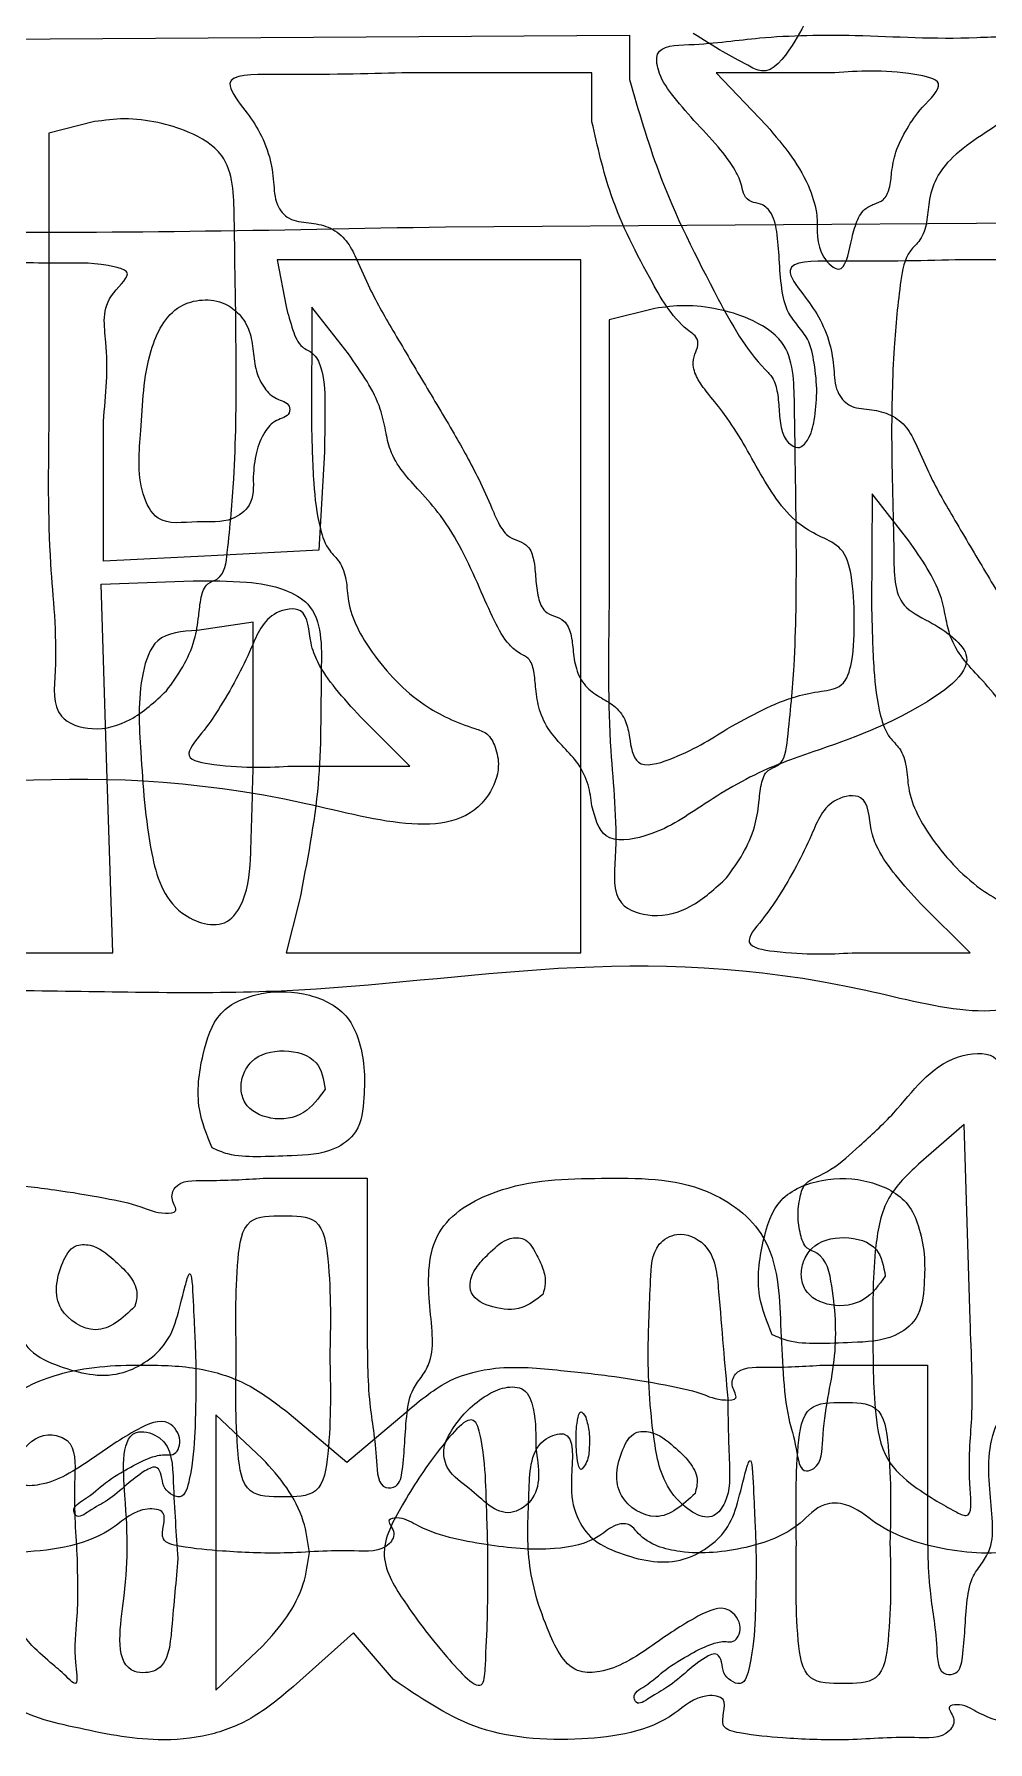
# Model space of a CAD drawing. Extents: x 0.12 to 3.45, y 0.56 to 2.39.
# Drawn here: x 0.6489 to 0.8187, y 1.0151 to 1.319 of the extents above; entities that cross this region are included whole.
import ezdxf

# ---------------------------------------------------------------- set-up
doc = ezdxf.new("R2010")
doc.units = 0
doc.layers.get('0').update_dxf_attribs({"linetype": 'CONTINUOUS'})

msp = doc.modelspace()

# ---------------------------------------------------------------- linework, layer by layer
at = {"color": 7}
for p, q in [((0.622423, 1.317948), (0.754878, 1.31882)), ((0.754878, 1.31882), (0.754878, 1.310917)), ((0.748215, 1.31208), (0.714365, 1.31208)), ((0.748215, 1.303368), (0.748215, 1.31208)), ((0.791441, 1.31208), (0.770301, 1.31208)), ((0.770301, 1.31208), (0.779258, 1.302731)), ((0.65969, 1.303401), (0.651548, 1.301358)), ((0.651548, 1.301358), (0.651548, 1.250608)), ((0.798447, 1.288747), (0.798447, 1.288747)), ((0.722124, 1.284714), (0.854579, 1.285586)), ((0.719212, 1.278846), (0.692174, 1.278846)), ((0.692174, 1.278846), (0.693767, 1.270513)), ((0.74625, 1.278846), (0.719212, 1.278846)), ((0.74625, 1.21718), (0.74625, 1.278846)), ((0.847916, 1.278847), (0.814066, 1.278847)), ((0.698363, 1.270414), (0.698285, 1.249777)), ((0.704881, 1.262081), (0.698363, 1.270414)), ((0.759392, 1.270167), (0.75125, 1.268124)), ((0.75125, 1.268124), (0.75125, 1.217374)), ((0.661249, 1.22518), (0.661249, 1.250068)), ((0.70059, 1.244679), (0.699583, 1.22718)), ((0.687916, 1.240236), (0.687916, 1.240236)), ((0.798065, 1.23718), (0.797987, 1.216543)), ((0.804583, 1.228847), (0.798065, 1.23718)), ((0.680416, 1.22618), (0.661249, 1.22518)), ((0.699583, 1.22718), (0.680416, 1.22618)), ((0.66083, 1.221108), (0.67726, 1.221689)), ((0.661873, 1.188303), (0.66083, 1.221108)), ((0.74625, 1.155513), (0.74625, 1.21718)), ((0.687916, 1.214359), (0.677916, 1.212891)), ((0.687916, 1.188626), (0.687916, 1.214359)), ((0.672474, 1.202119), (0.672474, 1.202119)), ((0.715791, 1.188747), (0.707003, 1.197535)), ((0.707003, 1.197535), (0.707003, 1.197535)), ((0.772301, 1.195401), (0.772301, 1.195401)), ((0.662916, 1.155499), (0.661872, 1.188303)), ((0.661872, 1.188303), (0.661873, 1.188303)), ((0.687916, 1.188626), (0.687916, 1.188626)), ((0.694819, 1.188747), (0.715791, 1.188747)), ((0.748211, 1.181673), (0.748215, 1.181672)), ((0.772176, 1.168885), (0.772176, 1.168885)), ((0.696123, 1.16468), (0.693806, 1.155513)), ((0.815492, 1.155513), (0.806704, 1.164301)), ((0.806704, 1.164301), (0.806704, 1.164301)), ((0.637225, 1.155505), (0.662916, 1.155499)), ((0.693806, 1.155513), (0.720028, 1.155513)), ((0.720028, 1.155513), (0.74625, 1.155513)), ((0.794521, 1.155513), (0.815492, 1.155513)), ((0.700716, 1.131245), (0.700716, 1.131245)), ((0.814461, 1.125004), (0.806338, 1.117942)), ((0.815504, 1.090202), (0.814461, 1.125004)), ((0.680596, 1.12081), (0.680596, 1.120811)), ((0.689685, 1.115414), (0.708215, 1.115414)), ((0.708215, 1.115414), (0.708215, 1.088944)), ((0.800417, 1.098012), (0.800417, 1.098012)), ((0.739465, 1.09474), (0.739465, 1.09474)), ((0.666861, 1.092586), (0.666861, 1.092586)), ((0.815505, 1.090202), (0.815504, 1.090202)), ((0.780297, 1.087576), (0.780297, 1.087577)), ((0.701548, 1.083747), (0.701548, 1.083747)), ((0.789386, 1.08218), (0.807916, 1.08218)), ((0.807916, 1.08218), (0.807916, 1.055711)), ((0.772366, 1.076248), (0.772366, 1.076248)), ((0.689583, 1.065514), (0.68125, 1.073342)), ((0.68125, 1.073342), (0.68125, 1.048847)), ((0.694327, 1.073551), (0.704583, 1.064921)), ((0.704583, 1.064921), (0.715165, 1.073826)), ((0.747089, 1.072914), (0.747089, 1.072914)), ((0.738215, 1.067325), (0.738215, 1.067325)), ((0.665452, 1.060931), (0.665452, 1.060931)), ((0.766562, 1.059352), (0.766562, 1.059352)), ((0.656544, 1.048479), (0.656544, 1.048479)), ((0.68125, 1.048847), (0.68125, 1.024351)), ((0.697916, 1.048847), (0.697916, 1.048847)), ((0.729688, 1.048836), (0.729689, 1.048836)), ((0.80125, 1.050514), (0.80125, 1.050514)), ((0.674532, 1.047741), (0.674532, 1.047741)), ((0.705754, 1.034523), (0.695116, 1.025017)), ((0.712865, 1.026256), (0.705754, 1.034523)), ((0.68125, 1.024351), (0.689583, 1.03218)), ((0.765154, 1.027697), (0.765154, 1.027697))]:
    msp.add_line(p, q, dxfattribs=at)
for points, knots in [([(0.664583, 1.45116), (0.66287, 1.451916), (0.659788, 1.453278), (0.656299, 1.455492), (0.6532, 1.459809), (0.664218, 1.46593), (0.681741, 1.464124), (0.709039, 1.465588), (0.733074, 1.463442), (0.748147, 1.464058), (0.754441, 1.459131), (0.753804, 1.454919), (0.751588, 1.452057), (0.747921, 1.450495), (0.743838, 1.448753), (0.74141, 1.444056), (0.741332, 1.438883), (0.740904, 1.434216), (0.740299, 1.430283), (0.736876, 1.428527), (0.735581, 1.421388), (0.734769, 1.409519), (0.734498, 1.392229), (0.734679, 1.374676), (0.735748, 1.363247), (0.736693, 1.355645), (0.740058, 1.354729), (0.740976, 1.351921), (0.741255, 1.348859), (0.741504, 1.345722), (0.742539, 1.343058), (0.749204, 1.33996), (0.760074, 1.356813), (0.772864, 1.367408), (0.783829, 1.379169), (0.785177, 1.386629), (0.787979, 1.388457), (0.791471, 1.389071), (0.796426, 1.388353), (0.798047, 1.380856), (0.798005, 1.373121), (0.797584, 1.364417), (0.796899, 1.358006), (0.794775, 1.353956), (0.792324, 1.350795), (0.791549, 1.345919), (0.791288, 1.338185), (0.789327, 1.327698), (0.785507, 1.318977), (0.779828, 1.311253), (0.775161, 1.313863), (0.771208, 1.31594), (0.768024, 1.317952), (0.76625, 1.319073)], [0, 0, 0, 0, 0.005575, 0.01003, 0.012716, 0.019404, 0.037061, 0.071173, 0.097927, 0.110487, 0.115549, 0.118736, 0.122121, 0.126022, 0.130556, 0.135017, 0.140897, 0.145842, 0.149552, 0.1517, 0.156596, 0.169365, 0.188752, 0.208139, 0.220908, 0.225804, 0.227715, 0.230393, 0.233782, 0.237172, 0.239862, 0.241805, 0.257726, 0.283755, 0.299885, 0.302618, 0.305605, 0.309066, 0.313497, 0.318637, 0.329248, 0.337839, 0.344603, 0.348301, 0.351417, 0.356464, 0.3626, 0.374943, 0.38717, 0.394277, 0.396911, 0.401876, 0.408122, 0.408122, 0.408122, 0.408122]), ([(0.754878, 1.310917), (0.756485, 1.305382), (0.760419, 1.291832), (0.769032, 1.274756), (0.775806, 1.26237), (0.780656, 1.257726), (0.781326, 1.254971), (0.781527, 1.251859), (0.7818, 1.24875), (0.782804, 1.246375), (0.785015, 1.244889), (0.787152, 1.247209), (0.787889, 1.250634), (0.788397, 1.255327), (0.787866, 1.260144), (0.787047, 1.264385), (0.784876, 1.267077), (0.782717, 1.26977), (0.781845, 1.274005), (0.781552, 1.278849), (0.781262, 1.28345), (0.780468, 1.287102), (0.778418, 1.288922), (0.776485, 1.288956), (0.775149, 1.29026), (0.774882, 1.292397), (0.773465, 1.295408), (0.770466, 1.299267), (0.766378, 1.303533), (0.762515, 1.30796), (0.760016, 1.311699), (0.759257, 1.316951), (0.768843, 1.317072), (0.778935, 1.318716), (0.797005, 1.318986), (0.812031, 1.317835), (0.825276, 1.318959), (0.828962, 1.313004), (0.82664, 1.308584), (0.82322, 1.304717), (0.818117, 1.301357), (0.813079, 1.298002), (0.809357, 1.293801), (0.80809, 1.289338), (0.80793, 1.285579), (0.806937, 1.282407), (0.803928, 1.279846), (0.802787, 1.272837), (0.801767, 1.26202), (0.801348, 1.245421), (0.801982, 1.231169), (0.801939, 1.217477), (0.809298, 1.21411), (0.818976, 1.207434), (0.801519, 1.1956), (0.790432, 1.192442), (0.779054, 1.1882), (0.773356, 1.185269), (0.766259, 1.180768), (0.759849, 1.176293), (0.749972, 1.174809), (0.748768, 1.179501), (0.748211, 1.181673)], [0, 0, 0, 0, 0.017253, 0.042238, 0.057308, 0.059218, 0.062058, 0.065446, 0.068696, 0.071285, 0.073179, 0.075329, 0.079049, 0.084008, 0.089248, 0.093675, 0.096589, 0.099502, 0.103929, 0.109169, 0.114128, 0.117848, 0.119999, 0.121733, 0.123389, 0.125055, 0.12806, 0.133257, 0.139637, 0.145845, 0.150685, 0.15352, 0.159319, 0.171993, 0.189006, 0.210641, 0.220214, 0.224542, 0.228505, 0.233983, 0.240204, 0.246629, 0.2522, 0.256568, 0.260216, 0.263558, 0.266128, 0.271679, 0.283638, 0.299596, 0.320325, 0.32968, 0.334987, 0.344128, 0.356588, 0.379705, 0.385508, 0.392428, 0.399018, 0.410428, 0.417289, 0.423201, 0.423201, 0.423201, 0.423201]), ([(0.798447, 1.288747), (0.799012, 1.288947), (0.800322, 1.28941), (0.801333, 1.291699), (0.801518, 1.294605), (0.802194, 1.298299), (0.804294, 1.302325), (0.806656, 1.30585), (0.811841, 1.31063), (0.801109, 1.312819), (0.795615, 1.312399), (0.791441, 1.31208)], [0, 0, 0, 0, 0.001739, 0.004029, 0.006868, 0.010587, 0.015223, 0.019958, 0.02499, 0.029491, 0.043729, 0.043729, 0.043729, 0.043729]), ([(0.714365, 1.31208), (0.708014, 1.311908), (0.699522, 1.311677), (0.681557, 1.311909), (0.68629, 1.305655), (0.688966, 1.302043), (0.690941, 1.297358), (0.691628, 1.292831), (0.691709, 1.288795), (0.694245, 1.285697), (0.697837, 1.285484), (0.701354, 1.284856), (0.70438, 1.282728), (0.706418, 1.278915), (0.708727, 1.273253), (0.713002, 1.265827), (0.718207, 1.257079), (0.723457, 1.24834), (0.727628, 1.240893), (0.730119, 1.23534), (0.731584, 1.231774), (0.73317, 1.229481), (0.735227, 1.228822), (0.737165, 1.227823), (0.737987, 1.225156), (0.73821, 1.222079), (0.738465, 1.218979), (0.739472, 1.216264), (0.741536, 1.215404), (0.743595, 1.214644), (0.744644, 1.212049), (0.744847, 1.209018), (0.745342, 1.20562), (0.7471, 1.202593), (0.749841, 1.200857), (0.752557, 1.199391), (0.754402, 1.19678), (0.754962, 1.193407), (0.755791, 1.187951), (0.764771, 1.190613), (0.769253, 1.193463), (0.772301, 1.195401)], [0, 0, 0, 0, 0.023008, 0.030763, 0.03552, 0.040442, 0.045626, 0.05017, 0.054267, 0.057449, 0.061042, 0.064557, 0.068168, 0.071625, 0.077361, 0.086557, 0.097243, 0.10793, 0.117126, 0.122861, 0.126101, 0.128827, 0.130746, 0.132488, 0.135107, 0.138489, 0.141878, 0.144556, 0.146467, 0.148356, 0.150919, 0.15413, 0.157639, 0.161098, 0.164212, 0.167232, 0.170329, 0.173245, 0.177931, 0.183431, 0.195121, 0.195121, 0.195121, 0.195121]), ([(0.672474, 1.202119), (0.673489, 1.203515), (0.675527, 1.206319), (0.677544, 1.210848), (0.678238, 1.215156), (0.678478, 1.21851), (0.679412, 1.221303), (0.682814, 1.222223), (0.683686, 1.23007), (0.684808, 1.24177), (0.68498, 1.262396), (0.68461, 1.280566), (0.684393, 1.297148), (0.676883, 1.301641), (0.670887, 1.303405), (0.665192, 1.304152), (0.661443, 1.303641), (0.65969, 1.303401)], [0, 0, 0, 0, 0.00517, 0.010385, 0.014715, 0.018085, 0.02075, 0.022659, 0.027674, 0.040818, 0.060833, 0.087372, 0.098525, 0.105818, 0.111481, 0.117505, 0.122798, 0.122798, 0.122798, 0.122798]), ([(0.772301, 1.195401), (0.774374, 1.196554), (0.778328, 1.198754), (0.783979, 1.201175), (0.788672, 1.202038), (0.793277, 1.202686), (0.794889, 1.208523), (0.79492, 1.214959), (0.794751, 1.221746), (0.793178, 1.2276), (0.788943, 1.229502), (0.784891, 1.231639), (0.78129, 1.235677), (0.778115, 1.240747), (0.775235, 1.246182), (0.7722, 1.250937), (0.769284, 1.254507), (0.767108, 1.257234), (0.766048, 1.259797), (0.766396, 1.26198), (0.767223, 1.263495), (0.766932, 1.265133), (0.762933, 1.267813), (0.757817, 1.276554), (0.751462, 1.288962), (0.749203, 1.298983), (0.748215, 1.303368)], [0, 0, 0, 0, 0.007134, 0.01361, 0.018138, 0.021846, 0.026224, 0.034086, 0.041841, 0.046804, 0.050836, 0.055024, 0.060627, 0.066705, 0.073006, 0.079062, 0.083593, 0.086813, 0.089554, 0.091583, 0.093221, 0.09465, 0.09605, 0.107156, 0.124412, 0.137836, 0.137836, 0.137836, 0.137836]), ([(0.779258, 1.302731), (0.780823, 1.300898), (0.783823, 1.297383), (0.786966, 1.291964), (0.788776, 1.285777), (0.78772, 1.280548), (0.793014, 1.275496), (0.794232, 1.281725), (0.795025, 1.284967), (0.796311, 1.287814), (0.797835, 1.28848), (0.798447, 1.288747)], [0, 0, 0, 0, 0.007219, 0.013842, 0.018687, 0.026152, 0.029526, 0.034607, 0.038253, 0.041175, 0.043133, 0.043133, 0.043133, 0.043133]), ([(0.596024, 1.270267), (0.594414, 1.270739), (0.591641, 1.271553), (0.588545, 1.274396), (0.587916, 1.280504), (0.608485, 1.284329), (0.648184, 1.283237), (0.691538, 1.284103), (0.722124, 1.284714)], [0, 0, 0, 0, 0.004987, 0.008593, 0.012027, 0.020874, 0.057878, 0.146522, 0.146522, 0.146522, 0.146522]), ([(0.661249, 1.250068), (0.66169, 1.254782), (0.662411, 1.262477), (0.660518, 1.271483), (0.666882, 1.276536), (0.660493, 1.278425), (0.652718, 1.278037), (0.644558, 1.278378), (0.639583, 1.278586)], [0, 0, 0, 0, 0.014107, 0.023024, 0.027363, 0.029561, 0.038868, 0.053413, 0.053413, 0.053413, 0.053413]), ([(0.814066, 1.278847), (0.807715, 1.278674), (0.799223, 1.278443), (0.781259, 1.278675), (0.785992, 1.272421), (0.788667, 1.268809), (0.790643, 1.264124), (0.79133, 1.259597), (0.791411, 1.255561), (0.793947, 1.252463), (0.797539, 1.25225), (0.801056, 1.251622), (0.804082, 1.249494), (0.80612, 1.245681), (0.808428, 1.240019), (0.812704, 1.232593), (0.817908, 1.223845), (0.823158, 1.215106), (0.82733, 1.207659), (0.82982, 1.202106), (0.831286, 1.19854), (0.832871, 1.196247), (0.834928, 1.195588), (0.836866, 1.19459), (0.837688, 1.191922), (0.837911, 1.188845), (0.838166, 1.185745), (0.839173, 1.18303), (0.841238, 1.18217), (0.843297, 1.18141), (0.844346, 1.178816), (0.844548, 1.175784), (0.845044, 1.172386), (0.846801, 1.169359), (0.849543, 1.167623), (0.852259, 1.166157), (0.854103, 1.163547), (0.854664, 1.160173), (0.855493, 1.154717), (0.864472, 1.157379), (0.868954, 1.160229), (0.872003, 1.162168)], [0, 0, 0, 0, 0.023008, 0.030763, 0.03552, 0.040442, 0.045626, 0.05017, 0.054267, 0.057449, 0.061042, 0.064557, 0.068168, 0.071625, 0.077361, 0.086557, 0.097243, 0.10793, 0.117126, 0.122861, 0.126101, 0.128827, 0.130746, 0.132488, 0.135107, 0.138489, 0.141878, 0.144556, 0.146467, 0.148356, 0.150919, 0.15413, 0.157639, 0.161098, 0.164212, 0.167232, 0.170329, 0.173245, 0.177931, 0.183431, 0.195121, 0.195121, 0.195121, 0.195121]), ([(0.687916, 1.240236), (0.688028, 1.241692), (0.68824, 1.244447), (0.689673, 1.247974), (0.691701, 1.250452), (0.694457, 1.250892), (0.694454, 1.253467), (0.691779, 1.253923), (0.689756, 1.25605), (0.688252, 1.259041), (0.687942, 1.26257), (0.687468, 1.266142), (0.685658, 1.269183), (0.681689, 1.272183), (0.673515, 1.27158), (0.668378, 1.261024), (0.668212, 1.249477), (0.666997, 1.239322), (0.670843, 1.231364), (0.677872, 1.232515), (0.683502, 1.231832), (0.688084, 1.235241), (0.687978, 1.238413), (0.687916, 1.240236)], [0, 0, 0, 0, 0.004362, 0.008253, 0.011211, 0.013813, 0.014994, 0.017596, 0.020406, 0.023787, 0.027371, 0.030974, 0.034502, 0.037653, 0.045587, 0.05496, 0.069349, 0.080614, 0.085671, 0.092629, 0.098962, 0.102761, 0.107893, 0.107893, 0.107893, 0.107893]), ([(0.693767, 1.270513), (0.694143, 1.269131), (0.694814, 1.266663), (0.696084, 1.26331), (0.69887, 1.262279), (0.700567, 1.258648), (0.700734, 1.252666), (0.700643, 1.247618), (0.70059, 1.244679)], [0, 0, 0, 0, 0.004374, 0.007813, 0.009936, 0.01273, 0.019062, 0.027877, 0.027877, 0.027877, 0.027877]), ([(0.772176, 1.168885), (0.77319, 1.170281), (0.775228, 1.173086), (0.777246, 1.177615), (0.777939, 1.181922), (0.778179, 1.185276), (0.779113, 1.188069), (0.782515, 1.188989), (0.783387, 1.196836), (0.784509, 1.208536), (0.784682, 1.229162), (0.784312, 1.247333), (0.784094, 1.263914), (0.776585, 1.268407), (0.770589, 1.270171), (0.764893, 1.270918), (0.761145, 1.270407), (0.759392, 1.270167)], [0, 0, 0, 0, 0.00517, 0.010385, 0.014715, 0.018085, 0.02075, 0.022659, 0.027674, 0.040818, 0.060833, 0.087372, 0.098525, 0.105818, 0.111481, 0.117505, 0.122798, 0.122798, 0.122798, 0.122798]), ([(0.748215, 1.181672), (0.74805, 1.182927), (0.747704, 1.185559), (0.745947, 1.189187), (0.743216, 1.19208), (0.740478, 1.194976), (0.738746, 1.198596), (0.73818, 1.202305), (0.738003, 1.205355), (0.737276, 1.20791), (0.735163, 1.208833), (0.732797, 1.210796), (0.730583, 1.21503), (0.728086, 1.220747), (0.725186, 1.227176), (0.721689, 1.23301), (0.717834, 1.237436), (0.714435, 1.240978), (0.71222, 1.244648), (0.711452, 1.248565), (0.710589, 1.252794), (0.708188, 1.257366), (0.706014, 1.260465), (0.704881, 1.262081)], [0, 0, 0, 0, 0.003784, 0.007932, 0.011809, 0.015686, 0.019835, 0.023618, 0.026793, 0.029243, 0.030855, 0.03342, 0.038389, 0.044886, 0.05225, 0.059507, 0.065194, 0.069809, 0.074251, 0.077782, 0.081714, 0.087159, 0.093085, 0.093085, 0.093085, 0.093085]), ([(0.698285, 1.249777), (0.698372, 1.246212), (0.698525, 1.239898), (0.699319, 1.232252), (0.700988, 1.227347), (0.703611, 1.225023), (0.704607, 1.221756), (0.704768, 1.215987), (0.709369, 1.207831), (0.717103, 1.199662), (0.724797, 1.196145), (0.729835, 1.194683), (0.731186, 1.191922), (0.731938, 1.188111), (0.726319, 1.174039), (0.665549, 1.193456), (0.614429, 1.180215), (0.552608, 1.182174), (0.521563, 1.181992), (0.503607, 1.181959), (0.495383, 1.182074), (0.491775, 1.184751), (0.491408, 1.188706), (0.491813, 1.192376), (0.494537, 1.195237), (0.498739, 1.195097), (0.506259, 1.199167), (0.502922, 1.220977), (0.504061, 1.23694), (0.504878, 1.248382)], [0, 0, 0, 0, 0.010685, 0.018923, 0.023134, 0.025734, 0.029174, 0.032967, 0.043002, 0.056119, 0.066107, 0.068397, 0.071223, 0.07463, 0.08003, 0.112572, 0.21664, 0.260597, 0.294128, 0.309974, 0.314889, 0.318305, 0.322288, 0.326065, 0.329208, 0.332985, 0.33817, 0.35251, 0.3888, 0.3888, 0.3888, 0.3888]), ([(0.651548, 1.250608), (0.651431, 1.241844), (0.651227, 1.226628), (0.653325, 1.210161), (0.651892, 1.197233), (0.659779, 1.19471), (0.666696, 1.196735), (0.670449, 1.200232), (0.672474, 1.202119)], [0, 0, 0, 0, 0.025869, 0.044917, 0.053068, 0.058977, 0.06596, 0.07415, 0.07415, 0.07415, 0.07415]), ([(0.847916, 1.148439), (0.847751, 1.149694), (0.847405, 1.152325), (0.845648, 1.155953), (0.842918, 1.158846), (0.840179, 1.161742), (0.838448, 1.165363), (0.837881, 1.169072), (0.837705, 1.172121), (0.836978, 1.174676), (0.834864, 1.175599), (0.832498, 1.177562), (0.830285, 1.181796), (0.827787, 1.187513), (0.824888, 1.193942), (0.821391, 1.199776), (0.817536, 1.204202), (0.814137, 1.207745), (0.811922, 1.211414), (0.811153, 1.215331), (0.810291, 1.21956), (0.80789, 1.224132), (0.805716, 1.227232), (0.804583, 1.228847)], [0, 0, 0, 0, 0.003784, 0.007932, 0.011809, 0.015686, 0.019835, 0.023618, 0.026793, 0.029243, 0.030855, 0.03342, 0.038389, 0.044886, 0.05225, 0.059507, 0.065194, 0.069809, 0.074251, 0.077782, 0.081714, 0.087159, 0.093085, 0.093085, 0.093085, 0.093085]), ([(0.67726, 1.221689), (0.680426, 1.221708), (0.685927, 1.221742), (0.692933, 1.220701), (0.7003, 1.216563), (0.69985, 1.202263), (0.700167, 1.185393), (0.697487, 1.171666), (0.696123, 1.16468)], [0, 0, 0, 0, 0.009478, 0.016468, 0.021231, 0.033237, 0.053552, 0.074609, 0.074609, 0.074609, 0.074609]), ([(0.797987, 1.216543), (0.798073, 1.212978), (0.798227, 1.206664), (0.79902, 1.199018), (0.80069, 1.194114), (0.803313, 1.191789), (0.804309, 1.188522), (0.804469, 1.182753), (0.80907, 1.174598), (0.816805, 1.166428), (0.824499, 1.162912), (0.829536, 1.161449), (0.830888, 1.158688), (0.831639, 1.154877), (0.82602, 1.140805), (0.765251, 1.160222), (0.71413, 1.146981), (0.652309, 1.14894), (0.621265, 1.148758), (0.603308, 1.148725), (0.595085, 1.14884), (0.591477, 1.151517), (0.591109, 1.155472), (0.591515, 1.159142), (0.594238, 1.162003), (0.59844, 1.161863), (0.605961, 1.165933), (0.602623, 1.187743), (0.603763, 1.203706), (0.604579, 1.215148)], [0, 0, 0, 0, 0.010685, 0.018923, 0.023134, 0.025734, 0.029174, 0.032967, 0.043002, 0.056119, 0.066107, 0.068397, 0.071223, 0.07463, 0.08003, 0.112572, 0.21664, 0.260597, 0.294128, 0.309974, 0.314889, 0.318306, 0.322288, 0.326065, 0.329208, 0.332985, 0.33817, 0.35251, 0.3888, 0.3888, 0.3888, 0.3888]), ([(0.707003, 1.197535), (0.705494, 1.199168), (0.702706, 1.202185), (0.699544, 1.206631), (0.697778, 1.21118), (0.697822, 1.217386), (0.690154, 1.216171), (0.687844, 1.210099), (0.684978, 1.204223), (0.681888, 1.198949), (0.679234, 1.195047), (0.674755, 1.189962), (0.685337, 1.188267), (0.690762, 1.188542), (0.694819, 1.188747)], [0, 0, 0, 0, 0.006695, 0.012373, 0.015975, 0.021963, 0.026235, 0.033903, 0.040031, 0.046348, 0.051527, 0.05604, 0.060727, 0.07463, 0.07463, 0.07463, 0.07463]), ([(0.75125, 1.217374), (0.751132, 1.20861), (0.750928, 1.193394), (0.753027, 1.176927), (0.751593, 1.163999), (0.75948, 1.161476), (0.766398, 1.163501), (0.77015, 1.166998), (0.772176, 1.168885)], [0, 0, 0, 0, 0.025869, 0.044917, 0.053068, 0.058977, 0.06596, 0.07415, 0.07415, 0.07415, 0.07415]), ([(0.677916, 1.212891), (0.675268, 1.212704), (0.670318, 1.212355), (0.667154, 1.202488), (0.668026, 1.189966), (0.668887, 1.175381), (0.672642, 1.162426), (0.682826, 1.159252), (0.68715, 1.165932), (0.687597, 1.175478), (0.687792, 1.183527), (0.687916, 1.188626)], [0, 0, 0, 0, 0.007208, 0.013474, 0.027613, 0.045753, 0.057594, 0.065731, 0.070185, 0.079041, 0.094349, 0.094349, 0.094349, 0.094349]), ([(0.806704, 1.164301), (0.805196, 1.165934), (0.802407, 1.168951), (0.799246, 1.173397), (0.797479, 1.177946), (0.797523, 1.184152), (0.789856, 1.182937), (0.787545, 1.176865), (0.78468, 1.170989), (0.78159, 1.165715), (0.778935, 1.161813), (0.774456, 1.156728), (0.785039, 1.155033), (0.790464, 1.155308), (0.794521, 1.155513)], [0, 0, 0, 0, 0.006695, 0.012373, 0.015975, 0.021963, 0.026235, 0.033903, 0.040031, 0.046348, 0.051527, 0.05604, 0.060727, 0.07463, 0.07463, 0.07463, 0.07463]), ([(0.680596, 1.120811), (0.679669, 1.123098), (0.677505, 1.128439), (0.678612, 1.136841), (0.681278, 1.145564), (0.689614, 1.148913), (0.697747, 1.148635), (0.704464, 1.145333), (0.706855, 1.139949), (0.707816, 1.135098), (0.707688, 1.129553), (0.707083, 1.123723), (0.701644, 1.119691), (0.695215, 1.119443), (0.688916, 1.11918), (0.684022, 1.11933), (0.681522, 1.12041), (0.680596, 1.12081)], [0, 0, 0, 0, 0.007285, 0.017014, 0.024987, 0.032989, 0.041537, 0.049408, 0.053549, 0.058745, 0.064121, 0.070384, 0.075174, 0.082919, 0.089185, 0.094299, 0.097307, 0.097307, 0.097307, 0.097307]), ([(0.700716, 1.131245), (0.700418, 1.132997), (0.699753, 1.136905), (0.693341, 1.138673), (0.688093, 1.137331), (0.686019, 1.133933), (0.685581, 1.131305), (0.686548, 1.127755), (0.691198, 1.12546), (0.697257, 1.126408), (0.699576, 1.129651), (0.700716, 1.131245)], [0, 0, 0, 0, 0.004961, 0.011066, 0.017173, 0.019864, 0.022516, 0.025014, 0.030355, 0.036222, 0.041894, 0.041894, 0.041894, 0.041894]), ([(0.708215, 1.088944), (0.708219, 1.084247), (0.708225, 1.075991), (0.709894, 1.067805), (0.71006, 1.060038), (0.714019, 1.060489), (0.714608, 1.064273), (0.714896, 1.068419), (0.715176, 1.073348), (0.715915, 1.077602), (0.71806, 1.080236), (0.719807, 1.083279), (0.719889, 1.087938), (0.71895, 1.095387), (0.719017, 1.106861), (0.733177, 1.115123), (0.749788, 1.115466), (0.767173, 1.115537), (0.781173, 1.105083), (0.781673, 1.091554), (0.782158, 1.080997), (0.782875, 1.073147), (0.784551, 1.068313), (0.785202, 1.062697), (0.789236, 1.064317), (0.789059, 1.072534), (0.791965, 1.082614), (0.79156, 1.093564), (0.789886, 1.101734), (0.786087, 1.102879), (0.78518, 1.105666), (0.784724, 1.108742), (0.785143, 1.111812), (0.785877, 1.114495), (0.78828, 1.115677), (0.791743, 1.11737), (0.796283, 1.121656), (0.803781, 1.128316), (0.809336, 1.137099), (0.822319, 1.138341), (0.821593, 1.127342), (0.821045, 1.120621), (0.824582, 1.115011), (0.830697, 1.115848), (0.838414, 1.11406), (0.837202, 1.104734), (0.830262, 1.102789), (0.823507, 1.101741), (0.821337, 1.094352), (0.821412, 1.084807), (0.823009, 1.07415), (0.823172, 1.064074), (0.830472, 1.061456), (0.831406, 1.067666), (0.833256, 1.073555), (0.835099, 1.085973), (0.838355, 1.101164), (0.853111, 1.114504), (0.86916, 1.115592), (0.88186, 1.115323), (0.890851, 1.112656), (0.894898, 1.108889), (0.896964, 1.106966)], [0, 0, 0, 0, 0.013623, 0.023942, 0.0289, 0.030642, 0.033675, 0.038605, 0.043923, 0.04835, 0.051167, 0.053993, 0.058718, 0.064623, 0.077089, 0.089574, 0.108467, 0.127438, 0.140324, 0.156144, 0.164926, 0.17294, 0.178508, 0.182827, 0.184207, 0.189575, 0.203867, 0.217062, 0.22347, 0.225381, 0.228059, 0.231448, 0.234829, 0.237436, 0.239144, 0.242534, 0.249119, 0.257566, 0.272795, 0.279028, 0.289128, 0.296754, 0.300882, 0.306523, 0.314153, 0.319954, 0.328583, 0.333707, 0.338947, 0.349132, 0.362928, 0.372214, 0.376198, 0.379898, 0.387195, 0.396564, 0.416713, 0.43273, 0.452087, 0.463039, 0.471059, 0.479423, 0.479423, 0.479423, 0.479423]), ([(0.615464, 1.107059), (0.617981, 1.109179), (0.622622, 1.113086), (0.632483, 1.115508), (0.642326, 1.114554), (0.652425, 1.11348), (0.660629, 1.112081), (0.667514, 1.110713), (0.670942, 1.109039), (0.674865, 1.109281), (0.67308, 1.111676), (0.674208, 1.115128), (0.681447, 1.114903), (0.686409, 1.115211), (0.689685, 1.115414)], [0, 0, 0, 0, 0.009746, 0.017971, 0.029588, 0.039273, 0.048354, 0.054896, 0.059432, 0.061292, 0.063336, 0.065612, 0.07098, 0.081411, 0.081411, 0.081411, 0.081411]), ([(0.780297, 1.087577), (0.779371, 1.089864), (0.777206, 1.095205), (0.778313, 1.103607), (0.78098, 1.11233), (0.789316, 1.115679), (0.797448, 1.115401), (0.804166, 1.112099), (0.806556, 1.106715), (0.807517, 1.101864), (0.80739, 1.096319), (0.806785, 1.090489), (0.801345, 1.086458), (0.794916, 1.086209), (0.788618, 1.085946), (0.783723, 1.086096), (0.781223, 1.087176), (0.780297, 1.087576)], [0, 0, 0, 0, 0.007285, 0.017014, 0.024987, 0.032989, 0.041537, 0.049408, 0.053549, 0.058745, 0.064121, 0.070384, 0.075174, 0.082919, 0.089185, 0.094299, 0.097307, 0.097307, 0.097307, 0.097307]), ([(0.806338, 1.117942), (0.804349, 1.116065), (0.800173, 1.112126), (0.798115, 1.101234), (0.798261, 1.088391), (0.798172, 1.075786), (0.799842, 1.065441), (0.804985, 1.060887), (0.809374, 1.05808), (0.812178, 1.05649), (0.816064, 1.054439), (0.814978, 1.064535), (0.816241, 1.073463), (0.815776, 1.084033), (0.815505, 1.090202)], [0, 0, 0, 0, 0.008012, 0.016821, 0.031903, 0.046777, 0.055075, 0.061878, 0.066634, 0.07042, 0.07245, 0.077274, 0.089777, 0.107308, 0.107308, 0.107308, 0.107308]), ([(0.701548, 1.083747), (0.701678, 1.08919), (0.701861, 1.096816), (0.700282, 1.10877), (0.693214, 1.108737), (0.686151, 1.10877), (0.684545, 1.096816), (0.685122, 1.083747), (0.684545, 1.070679), (0.686151, 1.058725), (0.693214, 1.058758), (0.700282, 1.058725), (0.701861, 1.070679), (0.701678, 1.078305), (0.701548, 1.083747)], [0, 0, 0, 0, 0.017349, 0.024311, 0.030188, 0.036064, 0.043026, 0.060375, 0.077725, 0.084687, 0.090563, 0.096439, 0.103402, 0.120751, 0.120751, 0.120751, 0.120751]), ([(0.665452, 1.060931), (0.666391, 1.061734), (0.667845, 1.062979), (0.670814, 1.064534), (0.671719, 1.062395), (0.671776, 1.060643), (0.673055, 1.059186), (0.675687, 1.058147), (0.677186, 1.064211), (0.677661, 1.071096), (0.677805, 1.083309), (0.677386, 1.089468), (0.676951, 1.100262), (0.674636, 1.092287), (0.673777, 1.085802), (0.663756, 1.079129), (0.654914, 1.081207), (0.648148, 1.084165), (0.644994, 1.089572), (0.644609, 1.09519), (0.645711, 1.104387), (0.637585, 1.101656), (0.637329, 1.091743), (0.636655, 1.08029), (0.639835, 1.0695), (0.644318, 1.060458), (0.650494, 1.060784), (0.654847, 1.062514), (0.660511, 1.066363), (0.665693, 1.070071), (0.672593, 1.07327), (0.675179, 1.069428), (0.674714, 1.067251), (0.673719, 1.066053), (0.671957, 1.066348), (0.669366, 1.065773), (0.66583, 1.063905), (0.661569, 1.061434), (0.65882, 1.058674), (0.655572, 1.05697), (0.656585, 1.054673), (0.65937, 1.056712), (0.662131, 1.058054), (0.66429, 1.059924), (0.665452, 1.060931)], [0, 0, 0, 0, 0.004008, 0.00621, 0.007743, 0.009735, 0.011565, 0.013325, 0.016845, 0.025372, 0.037969, 0.048668, 0.053507, 0.055777, 0.067063, 0.076238, 0.087083, 0.092983, 0.097933, 0.104465, 0.112223, 0.115441, 0.12484, 0.137821, 0.150872, 0.159707, 0.163215, 0.168164, 0.17383, 0.183342, 0.18893, 0.192622, 0.194227, 0.195504, 0.196764, 0.199184, 0.203441, 0.208743, 0.213494, 0.216309, 0.217188, 0.219643, 0.223458, 0.227911, 0.227911, 0.227911, 0.227911]), ([(0.666861, 1.092586), (0.667074, 1.093445), (0.667561, 1.095403), (0.665821, 1.098497), (0.662858, 1.101139), (0.659821, 1.1037), (0.655658, 1.103684), (0.653074, 1.099013), (0.651965, 1.091965), (0.660529, 1.086654), (0.664662, 1.090526), (0.666861, 1.092586)], [0, 0, 0, 0, 0.002578, 0.005882, 0.009842, 0.014703, 0.017343, 0.021017, 0.029244, 0.036384, 0.044501, 0.044501, 0.044501, 0.044501]), ([(0.739465, 1.09474), (0.739661, 1.095393), (0.740116, 1.096903), (0.739518, 1.099496), (0.738259, 1.102098), (0.736605, 1.104925), (0.732881, 1.104871), (0.730303, 1.102475), (0.727812, 1.100013), (0.726387, 1.09746), (0.726625, 1.094009), (0.730813, 1.092168), (0.73566, 1.09177), (0.738259, 1.093798), (0.739465, 1.09474)], [0, 0, 0, 0, 0.002021, 0.004675, 0.007631, 0.011, 0.013411, 0.017614, 0.021127, 0.024014, 0.026107, 0.030665, 0.035777, 0.040204, 0.040204, 0.040204, 0.040204]), ([(0.772366, 1.076248), (0.771835, 1.082399), (0.771062, 1.091355), (0.770076, 1.103402), (0.763781, 1.106234), (0.758833, 1.103316), (0.758595, 1.094845), (0.757906, 1.083373), (0.758829, 1.0698), (0.761173, 1.059091), (0.769129, 1.053568), (0.772937, 1.058952), (0.772542, 1.066251), (0.772434, 1.072411), (0.772366, 1.076248)], [0, 0, 0, 0, 0.019086, 0.027792, 0.032975, 0.036551, 0.043152, 0.055998, 0.072529, 0.082752, 0.09007, 0.093082, 0.100083, 0.111643, 0.111643, 0.111643, 0.111643]), ([(0.800417, 1.098012), (0.800119, 1.099763), (0.799454, 1.103671), (0.793043, 1.105439), (0.787794, 1.104097), (0.78572, 1.100699), (0.785283, 1.098071), (0.786249, 1.094522), (0.7909, 1.092226), (0.796958, 1.093174), (0.799277, 1.096417), (0.800417, 1.098012)], [0, 0, 0, 0, 0.004961, 0.011066, 0.017173, 0.019864, 0.022516, 0.025014, 0.030355, 0.036222, 0.041894, 0.041894, 0.041894, 0.041894]), ([(0.807916, 1.055711), (0.80792, 1.051013), (0.807927, 1.042757), (0.809596, 1.034571), (0.809761, 1.026804), (0.813721, 1.027255), (0.81431, 1.031039), (0.814598, 1.035186), (0.814877, 1.040114), (0.815616, 1.044368), (0.817761, 1.047002), (0.819509, 1.050045), (0.81959, 1.054704), (0.818652, 1.062153), (0.818718, 1.073627), (0.832879, 1.081889), (0.84949, 1.082232), (0.866875, 1.082303), (0.880875, 1.071849), (0.881374, 1.05832), (0.88186, 1.047763), (0.882577, 1.039913), (0.884253, 1.035079), (0.884903, 1.029463), (0.888937, 1.031083), (0.888761, 1.039301), (0.891667, 1.049381), (0.891262, 1.06033), (0.889587, 1.0685), (0.885788, 1.069645), (0.884882, 1.072432), (0.884426, 1.075508), (0.884844, 1.078578), (0.885578, 1.081261), (0.887982, 1.082444), (0.891445, 1.084136), (0.895985, 1.088423), (0.903482, 1.095082), (0.909038, 1.103865), (0.922021, 1.105107), (0.921294, 1.094108), (0.920746, 1.087388), (0.924283, 1.081777), (0.930399, 1.082614), (0.938116, 1.080826), (0.936903, 1.0715), (0.929963, 1.069555), (0.923208, 1.068507), (0.921038, 1.061118), (0.921113, 1.051573), (0.92271, 1.040916), (0.922874, 1.03084), (0.930173, 1.028222), (0.931108, 1.034432), (0.932958, 1.040322), (0.934801, 1.052739), (0.938057, 1.06793), (0.952812, 1.081271), (0.968862, 1.082358), (0.981561, 1.082089), (0.990552, 1.079422), (0.9946, 1.075655), (0.996666, 1.073732)], [0, 0, 0, 0, 0.013623, 0.023942, 0.0289, 0.030642, 0.033675, 0.038605, 0.043923, 0.04835, 0.051167, 0.053993, 0.058718, 0.064623, 0.077089, 0.089574, 0.108467, 0.127438, 0.140324, 0.156144, 0.164926, 0.17294, 0.178508, 0.182827, 0.184207, 0.189575, 0.203867, 0.217062, 0.22347, 0.225381, 0.228059, 0.231448, 0.234829, 0.237436, 0.239144, 0.242534, 0.249119, 0.257566, 0.272795, 0.279028, 0.289128, 0.296754, 0.300882, 0.306523, 0.314153, 0.319954, 0.328583, 0.333707, 0.338947, 0.349132, 0.362928, 0.372214, 0.376198, 0.379898, 0.387195, 0.396563, 0.416713, 0.43273, 0.452087, 0.463039, 0.471059, 0.479423, 0.479423, 0.479423, 0.479423]), ([(0.961548, 1.10165), (0.961437, 1.099503), (0.961244, 1.095772), (0.96043, 1.09099), (0.9585, 1.08887), (0.956336, 1.088063), (0.957823, 1.085462), (0.960991, 1.082227), (0.965536, 1.075085), (0.964043, 1.064257), (0.958096, 1.056313), (0.950489, 1.050377), (0.939772, 1.04877), (0.926713, 1.049564), (0.91528, 1.04969), (0.904886, 1.051822), (0.90459, 1.058363), (0.90461, 1.061286), (0.903675, 1.064472), (0.900685, 1.059635), (0.895436, 1.05531), (0.883325, 1.0503), (0.869645, 1.047911), (0.855581, 1.050466), (0.844232, 1.056768), (0.837644, 1.061319), (0.836992, 1.068013), (0.834539, 1.065856), (0.834469, 1.062764), (0.833133, 1.059943), (0.833861, 1.056585), (0.835691, 1.057554), (0.83771, 1.05856), (0.836789, 1.055986), (0.833941, 1.052585), (0.824397, 1.04822), (0.811582, 1.048787), (0.800433, 1.052134), (0.794442, 1.057616), (0.788774, 1.057793), (0.78424, 1.052366), (0.775267, 1.049222), (0.76516, 1.048213), (0.757592, 1.050406), (0.754946, 1.054188), (0.75194, 1.053775), (0.748493, 1.050566), (0.740155, 1.048905), (0.729201, 1.050076), (0.719289, 1.052034), (0.71448, 1.055253), (0.711372, 1.054707), (0.713512, 1.052504), (0.711518, 1.048761), (0.70338, 1.049485), (0.69414, 1.048459), (0.68325, 1.048979), (0.676729, 1.049534), (0.670474, 1.050855), (0.673391, 1.056305), (0.667248, 1.057008), (0.660912, 1.050531), (0.645826, 1.048133), (0.627822, 1.049418), (0.617789, 1.056311), (0.613163, 1.05949)], [0, 0, 0, 0, 0.006518, 0.011328, 0.013851, 0.015148, 0.017123, 0.020526, 0.030349, 0.040139, 0.051413, 0.059469, 0.068368, 0.083106, 0.09824, 0.104794, 0.110656, 0.114291, 0.115925, 0.117261, 0.126813, 0.140215, 0.154154, 0.168496, 0.182156, 0.191999, 0.194289, 0.195572, 0.199476, 0.203552, 0.205355, 0.207388, 0.20876, 0.209983, 0.213069, 0.224042, 0.238088, 0.251601, 0.257909, 0.261661, 0.267096, 0.277693, 0.289377, 0.297515, 0.299831, 0.30208, 0.305458, 0.313873, 0.326088, 0.339106, 0.342725, 0.344064, 0.34616, 0.348547, 0.354905, 0.367384, 0.378348, 0.386113, 0.38918, 0.393829, 0.396663, 0.403387, 0.420456, 0.439793, 0.456339, 0.456339, 0.456339, 0.456339]), ([(0.636445, 1.066263), (0.638605, 1.069721), (0.642823, 1.076473), (0.655165, 1.08186), (0.667342, 1.082363), (0.678498, 1.081893), (0.687312, 1.079), (0.69193, 1.075413), (0.694327, 1.073551)], [0, 0, 0, 0, 0.011972, 0.02338, 0.03852, 0.048373, 0.05676, 0.065809, 0.065809, 0.065809, 0.065809]), ([(0.715165, 1.073826), (0.717682, 1.075945), (0.722324, 1.079853), (0.732185, 1.082274), (0.742027, 1.08132), (0.752127, 1.080246), (0.76033, 1.078847), (0.767215, 1.077479), (0.770643, 1.075805), (0.774567, 1.076047), (0.772782, 1.078442), (0.77391, 1.081894), (0.781148, 1.081669), (0.78611, 1.081977), (0.789386, 1.08218)], [0, 0, 0, 0, 0.009746, 0.017971, 0.029588, 0.039273, 0.048354, 0.054896, 0.059432, 0.061292, 0.063336, 0.065612, 0.07098, 0.081411, 0.081411, 0.081411, 0.081411]), ([(0.738215, 1.067325), (0.738244, 1.06963), (0.738288, 1.073145), (0.736641, 1.078344), (0.732506, 1.078405), (0.729248, 1.076797), (0.726059, 1.074358), (0.72345, 1.071058), (0.72132, 1.067399), (0.722587, 1.062839), (0.727345, 1.059865), (0.732212, 1.054296), (0.739514, 1.058972), (0.738746, 1.063909), (0.738215, 1.067325)], [0, 0, 0, 0, 0.007128, 0.010874, 0.014208, 0.017748, 0.021915, 0.026032, 0.030485, 0.033881, 0.038921, 0.047469, 0.051605, 0.060904, 0.060904, 0.060904, 0.060904]), ([(0.729689, 1.048836), (0.729585, 1.052846), (0.729406, 1.059732), (0.729028, 1.0668), (0.727184, 1.074809), (0.719051, 1.064825), (0.715207, 1.058694), (0.709394, 1.04839), (0.71585, 1.038465), (0.719941, 1.032958), (0.728953, 1.022739), (0.729348, 1.031013), (0.729695, 1.037922), (0.729691, 1.044814), (0.729688, 1.048836)], [0, 0, 0, 0, 0.011752, 0.020178, 0.023583, 0.031296, 0.043474, 0.05307, 0.062046, 0.074388, 0.08227, 0.08551, 0.093894, 0.105639, 0.105639, 0.105639, 0.105639]), ([(0.747089, 1.072914), (0.746783, 1.073396), (0.746091, 1.074489), (0.745345, 1.071277), (0.745443, 1.068744), (0.74537, 1.066227), (0.746056, 1.062992), (0.747593, 1.06519), (0.747703, 1.067257), (0.747878, 1.070197), (0.747344, 1.072035), (0.747089, 1.072914)], [0, 0, 0, 0, 0.001278, 0.002892, 0.006526, 0.01016, 0.011774, 0.013052, 0.015792, 0.018785, 0.021525, 0.021525, 0.021525, 0.021525]), ([(0.80125, 1.050514), (0.80138, 1.055956), (0.801562, 1.063582), (0.799983, 1.075536), (0.792915, 1.075503), (0.785853, 1.075536), (0.784246, 1.063582), (0.784823, 1.050514), (0.784246, 1.037445), (0.785853, 1.025491), (0.792916, 1.025524), (0.799983, 1.025491), (0.801562, 1.037445), (0.80138, 1.045071), (0.80125, 1.050514)], [0, 0, 0, 0, 0.017349, 0.024311, 0.030188, 0.036064, 0.043026, 0.060375, 0.077725, 0.084687, 0.090563, 0.096439, 0.103402, 0.120751, 0.120751, 0.120751, 0.120751]), ([(0.656544, 1.048479), (0.656265, 1.052764), (0.655848, 1.059164), (0.656511, 1.068496), (0.64844, 1.071266), (0.641864, 1.058902), (0.64063, 1.045566), (0.645871, 1.034342), (0.652024, 1.029084), (0.654296, 1.027181), (0.656899, 1.024575), (0.655845, 1.031789), (0.656807, 1.037313), (0.656641, 1.044364), (0.656544, 1.048479)], [0, 0, 0, 0, 0.013663, 0.020409, 0.023245, 0.036201, 0.051024, 0.06571, 0.070768, 0.074443, 0.075944, 0.079096, 0.087348, 0.098915, 0.098915, 0.098915, 0.098915]), ([(0.674532, 1.047741), (0.674206, 1.052081), (0.673685, 1.059034), (0.673487, 1.069016), (0.664087, 1.071842), (0.665614, 1.053576), (0.665713, 1.044655), (0.662926, 1.027064), (0.672734, 1.027536), (0.673577, 1.037505), (0.674168, 1.043844), (0.674532, 1.047741)], [0, 0, 0, 0, 0.01364, 0.021857, 0.025717, 0.037236, 0.056529, 0.068779, 0.072521, 0.080373, 0.092903, 0.092903, 0.092903, 0.092903]), ([(0.765154, 1.027697), (0.766092, 1.0285), (0.767546, 1.029745), (0.770516, 1.0313), (0.77142, 1.029161), (0.771478, 1.027409), (0.772756, 1.025953), (0.775388, 1.024913), (0.776888, 1.030977), (0.777363, 1.037862), (0.777506, 1.050075), (0.777088, 1.056234), (0.776652, 1.067029), (0.774337, 1.059053), (0.773479, 1.052568), (0.763457, 1.045895), (0.754615, 1.047973), (0.74785, 1.050931), (0.744695, 1.056338), (0.744311, 1.061956), (0.745412, 1.071153), (0.737286, 1.068423), (0.737031, 1.058509), (0.736357, 1.047056), (0.739536, 1.036266), (0.744019, 1.027224), (0.750196, 1.02755), (0.754549, 1.02928), (0.760212, 1.033129), (0.765394, 1.036837), (0.772295, 1.040036), (0.774881, 1.036194), (0.774415, 1.034017), (0.77342, 1.032819), (0.771658, 1.033114), (0.769067, 1.032539), (0.765531, 1.030671), (0.76127, 1.0282), (0.758522, 1.02544), (0.755274, 1.023736), (0.756287, 1.021439), (0.759072, 1.023478), (0.761833, 1.02482), (0.763991, 1.02669), (0.765154, 1.027697)], [0, 0, 0, 0, 0.004008, 0.00621, 0.007743, 0.009735, 0.011565, 0.013325, 0.016845, 0.025372, 0.037969, 0.048668, 0.053507, 0.055777, 0.067063, 0.076238, 0.087083, 0.092983, 0.097933, 0.104465, 0.112223, 0.115441, 0.12484, 0.137821, 0.150872, 0.159707, 0.163215, 0.168164, 0.17383, 0.183342, 0.18893, 0.192622, 0.194227, 0.195504, 0.196764, 0.199184, 0.203441, 0.208743, 0.213494, 0.216309, 0.217188, 0.219643, 0.223458, 0.227911, 0.227911, 0.227911, 0.227911]), ([(0.766562, 1.059352), (0.766775, 1.060211), (0.767262, 1.062169), (0.765523, 1.065263), (0.76256, 1.067905), (0.759522, 1.070466), (0.755359, 1.07045), (0.752776, 1.065779), (0.751666, 1.058732), (0.760231, 1.05342), (0.764363, 1.057292), (0.766562, 1.059352)], [0, 0, 0, 0, 0.002578, 0.005882, 0.009842, 0.014703, 0.017343, 0.021017, 0.029244, 0.036384, 0.044501, 0.044501, 0.044501, 0.044501]), ([(1.06125, 1.068416), (1.061139, 1.066269), (1.060946, 1.062539), (1.060132, 1.057756), (1.058202, 1.055636), (1.056037, 1.054829), (1.057524, 1.052228), (1.060693, 1.048993), (1.065238, 1.041851), (1.063744, 1.031023), (1.057798, 1.02308), (1.050191, 1.017143), (1.039474, 1.015536), (1.026415, 1.01633), (1.014982, 1.016456), (1.004588, 1.018588), (1.004292, 1.025129), (1.004312, 1.028052), (1.003377, 1.031238), (1.000386, 1.026401), (0.995137, 1.022076), (0.983026, 1.017066), (0.969347, 1.014677), (0.955282, 1.017232), (0.943933, 1.023534), (0.937345, 1.028085), (0.936694, 1.03478), (0.93424, 1.032622), (0.934171, 1.02953), (0.932835, 1.026709), (0.933562, 1.023351), (0.935392, 1.02432), (0.937412, 1.025326), (0.936491, 1.022752), (0.933642, 1.019351), (0.924099, 1.014986), (0.911283, 1.015554), (0.900134, 1.0189), (0.894144, 1.024382), (0.888475, 1.024559), (0.883941, 1.019132), (0.874968, 1.015988), (0.864861, 1.014979), (0.857294, 1.017172), (0.854648, 1.020954), (0.851641, 1.020542), (0.848194, 1.017332), (0.839857, 1.015671), (0.828902, 1.016842), (0.818991, 1.0188), (0.814182, 1.022019), (0.811074, 1.021473), (0.813214, 1.01927), (0.81122, 1.015527), (0.803082, 1.016251), (0.793841, 1.015225), (0.782951, 1.015745), (0.776431, 1.0163), (0.770176, 1.017621), (0.773092, 1.023071), (0.766949, 1.023775), (0.760613, 1.017297), (0.745527, 1.014899), (0.727523, 1.016184), (0.717491, 1.023077), (0.712865, 1.026256)], [0, 0, 0, 0, 0.006518, 0.011328, 0.013851, 0.015148, 0.017123, 0.020526, 0.030349, 0.040139, 0.051413, 0.059469, 0.068368, 0.083106, 0.09824, 0.104794, 0.110656, 0.114291, 0.115925, 0.117261, 0.126813, 0.140215, 0.154154, 0.168496, 0.182156, 0.191999, 0.194289, 0.195572, 0.199476, 0.203552, 0.205355, 0.207388, 0.20876, 0.209983, 0.213069, 0.224042, 0.238088, 0.251601, 0.257909, 0.261661, 0.267096, 0.277693, 0.289377, 0.297515, 0.299831, 0.30208, 0.305458, 0.313873, 0.326088, 0.339106, 0.342725, 0.344064, 0.34616, 0.348547, 0.354905, 0.367384, 0.378348, 0.386113, 0.38918, 0.393829, 0.396663, 0.403387, 0.420456, 0.439793, 0.456339, 0.456339, 0.456339, 0.456339]), ([(0.697916, 1.048847), (0.697652, 1.050736), (0.697083, 1.054807), (0.694072, 1.060543), (0.691092, 1.063842), (0.689583, 1.065514)], [0, 0, 0, 0, 0.005693, 0.012267, 0.019017, 0.019017, 0.019017, 0.019017]), ([(0.689583, 1.03218), (0.691092, 1.033851), (0.694072, 1.037151), (0.697083, 1.042887), (0.697652, 1.046958), (0.697916, 1.048847)], [0, 0, 0, 0, 0.00675, 0.013324, 0.019017, 0.019017, 0.019017, 0.019017]), ([(0.695116, 1.025017), (0.692699, 1.022985), (0.688189, 1.019193), (0.679804, 1.015921), (0.668873, 1.01503), (0.656767, 1.017538), (0.643416, 1.02065), (0.640042, 1.028034), (0.636068, 1.030698), (0.633002, 1.0272), (0.628721, 1.023617), (0.62333, 1.017027), (0.611774, 1.015308), (0.600182, 1.016881), (0.588011, 1.017176), (0.581026, 1.019036), (0.575766, 1.017784), (0.574797, 1.019826), (0.57468, 1.021699), (0.574539, 1.023955), (0.574636, 1.027679), (0.569696, 1.026038), (0.565858, 1.021863), (0.555454, 1.016789), (0.53547, 1.016323), (0.509303, 1.015404), (0.481893, 1.016486), (0.4673, 1.015389), (0.457786, 1.018764), (0.459686, 1.02221), (0.460802, 1.02442), (0.462883, 1.026023), (0.464363, 1.028691), (0.463636, 1.03264), (0.46161, 1.038489), (0.456734, 1.045517), (0.445834, 1.045718), (0.44128, 1.037146), (0.438048, 1.031187), (0.438714, 1.024826), (0.443211, 1.025257), (0.446583, 1.02607), (0.447769, 1.023564), (0.444696, 1.022442), (0.442484, 1.021447), (0.442068, 1.018375), (0.445687, 1.018626), (0.443609, 1.015239), (0.437453, 1.017131), (0.428707, 1.01578), (0.422577, 1.01591), (0.413187, 1.017025), (0.4164, 1.018264), (0.417916, 1.018848)], [0, 0, 0, 0, 0.009416, 0.017571, 0.026565, 0.041752, 0.055556, 0.063839, 0.065157, 0.068752, 0.074641, 0.083805, 0.092395, 0.108055, 0.119486, 0.12786, 0.131363, 0.13226, 0.13422, 0.136885, 0.13979, 0.142292, 0.148817, 0.158419, 0.175095, 0.208314, 0.238278, 0.253574, 0.258202, 0.260766, 0.263489, 0.265901, 0.268453, 0.272202, 0.277325, 0.28745, 0.295359, 0.305101, 0.313517, 0.316622, 0.321292, 0.324458, 0.325441, 0.328301, 0.33152, 0.332897, 0.335791, 0.336798, 0.342386, 0.35184, 0.362817, 0.366616, 0.370009, 0.370009, 0.370009, 0.370009])]:
    msp.add_open_spline(points, degree=3, knots=knots, dxfattribs=at)

doc.saveas('drawing.dxf')
